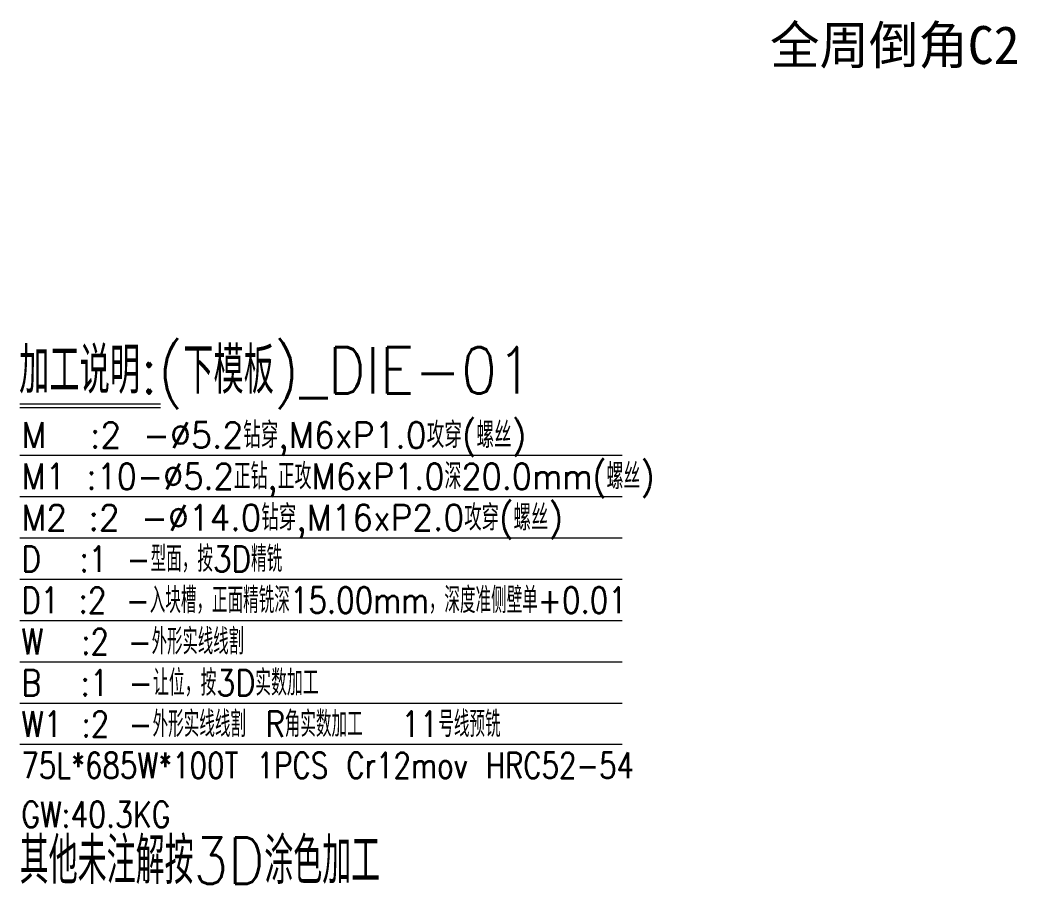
# Model space of a CAD drawing. Header units: millimetres. Extents: x 10666 to 11980, y 43042 to 43877.
# Drawn here: x 11207 to 11980, y 43207 to 43877 of the extents above; entities that cross this region are included whole.
import ezdxf
from ezdxf.enums import TextEntityAlignment as Align

# ---------------------------------------------------------------- set-up
doc = ezdxf.new("R2010")
doc.units = ezdxf.units.MM
doc.layers.add('dim', color=4, linetype='Continuous')
doc.styles.add('chinesef_fs', font='txt.shx', dxfattribs={"bigfont": 'gbcbig.shx'})

msp = doc.modelspace()

# ---------------------------------------------------------------- linework, layer by layer
at = {"layer": 'dim', "color": 8, "linetype": 'Continuous', "lineweight": 18}
for p, q in [((11207.153, 43579.185), (11316.017, 43579.185)), ((11207.153, 43576.185), (11316.017, 43576.185)), ((11207.153, 43539.185), (11673.713, 43539.185)), ((11207.153, 43507.185), (11673.713, 43507.185)), ((11207.153, 43475.185), (11673.713, 43475.185)), ((11207.153, 43443.185), (11673.713, 43443.185)), ((11207.153, 43411.185), (11673.713, 43411.185)), ((11207.153, 43379.185), (11673.713, 43379.185)), ((11207.153, 43347.185), (11673.713, 43347.185)), ((11207.153, 43315.185), (11673.713, 43315.185))]:
    msp.add_line(p, q, dxfattribs=at)

# ---------------------------------------------------------------- texts
at = {"layer": 'dim'}
msp.add_text('全周倒角C2', height=29.4613, dxfattribs=at).set_placement((11885.068, 43857.727), align=Align.MIDDLE)
at = {"layer": 'dim', "color": 4, "lineweight": 13, "style": 'chinesef_fs'}
for s, height, width, p in [('加工说明:(下模板)_DIE-01', 36, 0.9035, (11206.549, 43587.018)), ('M  :2 -%%c5.2钻穿,M6xP1.0攻穿(螺丝)', 20, 0.9446, (11208.213, 43544.87)), ('M1 :10-%%c5.2正钻,正攻M6xP1.0深20.0mm(螺丝)', 20, 0.9109, (11208.213, 43512.87)), ('M2 :2 -%%c14.0钻穿,M16xP2.0攻穿(螺丝)', 20, 0.9372, (11208.213, 43480.87)), ('D  :1 -型面，按3D精铣', 20, 0.8387, (11208.213, 43448.87)), ('D1 :2 -入块槽，正面精铣深15.00mm，深度准侧壁单+0.01', 20, 0.8377, (11208.213, 43416.87)), ('B  :1 -让位，按3D实数加工', 20, 0.8539, (11208.213, 43352.87)), ('75L*685W*100T 1PCS Cr12mov HRC52-54', 20, 0.7886, (11208.213, 43288.87)), ('GW:40.3KG ', 20, 0.8074, (11208.213, 43250.87))]:
    msp.add_text(s, height=height, dxfattribs=dict(at, width=width)).set_placement(p)
at = {"layer": 'dim', "color": 1, "lineweight": 13, "style": 'chinesef_fs'}
for s, width, p in [('W  :2 -外形实线线割', 0.8277, (11208.213, 43384.87)), ('W1 :2 -外形实线线割 R角实数加工  11号线预铣', 0.8381, (11208.213, 43320.87))]:
    msp.add_text(s, height=20, dxfattribs=dict(at, width=width)).set_placement(p)
at = {"layer": 'dim', "color": 21, "lineweight": 13, "style": 'chinesef_fs', "width": 0.8663}
msp.add_text('其他未注解按3D涂色加工', height=36, dxfattribs=at).set_placement((11206.997, 43207.018))

doc.saveas('drawing.dxf')
